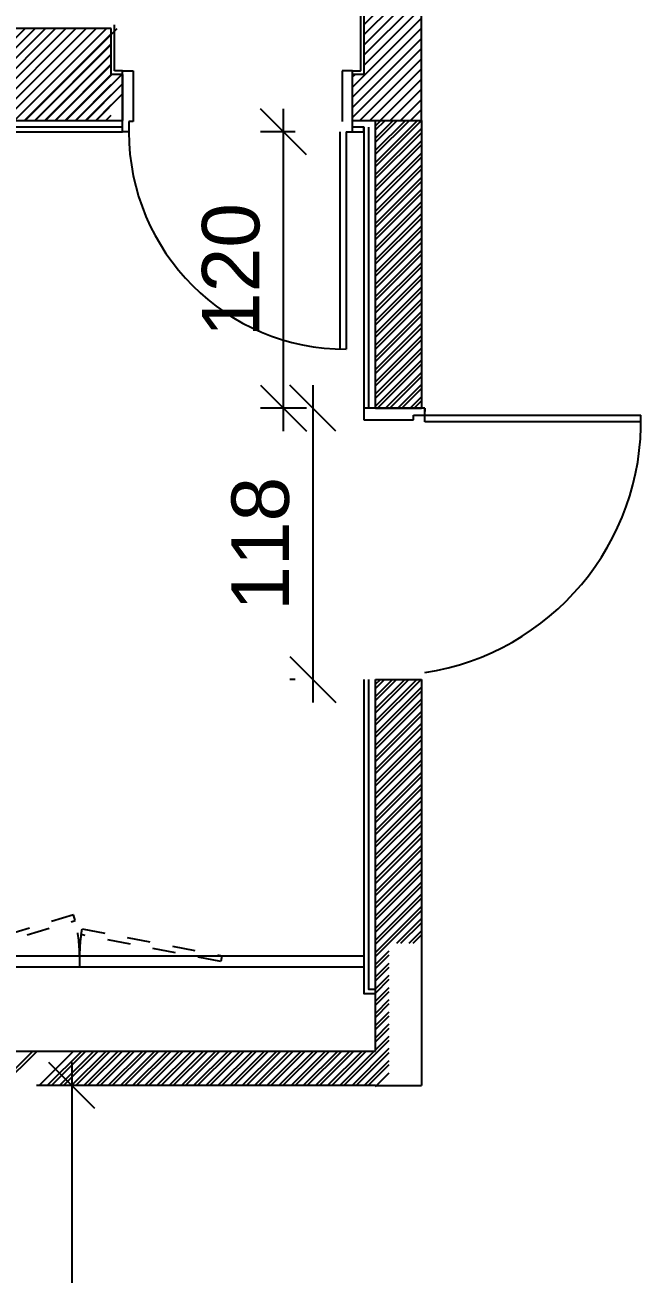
# Model space of a CAD drawing. Extents: x -1.7 to 46.3, y -159.8 to -77.2.
# Drawn here: x 30.97 to 33.65, y -127.11 to -121.67 of the extents above; entities that cross this region are included whole.
import ezdxf

# ---------------------------------------------------------------- set-up
doc = ezdxf.new("R2010")
doc.units = 0
doc.header["$MEASUREMENT"] = 0
doc.header["$PDMODE"] = 35
doc.header["$PDSIZE"] = 0.3
doc.linetypes.add('HIDDEN2', pattern=[0.1875, 0.125, -0.0625])
doc.layers.get('0').update_dxf_attribs({"linetype": 'CONTINUOUS'})
doc.layers.get('DEFPOINTS').update_dxf_attribs({"linetype": 'CONTINUOUS'})
for name, color, linetype in [('a-dim', 3, 'CONTINUOUS'), ('A-Door', 1, 'CONTINUOUS'), ('A-HATCH-CONC', 8, 'CONTINUOUS'), ('A-HATCH-WALL', 8, 'CONTINUOUS'), ('A-PLASTER', 8, 'CONTINUOUS'), ('A-PORTE', 1, 'CONTINUOUS'), ('A-proj-wood', 5, 'CONTINUOUS'), ('A-sect-marble', 1, 'CONTINUOUS'), ('A-WALL', 4, 'CONTINUOUS'), ('S-2ND-3RD-4-5-6TH$0$A-STR 2-3-4-5-6', 2, 'CONTINUOUS')]:
    doc.layers.add(name, color=color, linetype=linetype)
doc.styles.add('A100-STEXT', font='ARIAL.TTF', dxfattribs={"height": 0.25})
doc.dimstyles.new('A100-DIM', dxfattribs={"dimtxt": 0.25, "dimasz": 0.2, "dimexe": 0.1, "dimexo": 0.3, "dimgap": 0.1, "dimtad": 1, "dimlfac": 100, "dimrnd": 0.5, "dimdsep": 46, "dimtxsty": 'A100-STEXT', "dimblk1": 'OBLIQUE', "dimblk2": 'OBLIQUE', "dimsah": 1, "dimcen": -0.05, "dimdle": 0.1, "dimclrd": 15, "dimclre": 15, "dimclrt": 256, "dimadec": 0, "dimazin": 0, "dimtfac": 0.28, "dimtix": 1, "dimtmove": 2, "dimatfit": 3, "dimldrblk": 'OBLIQUE', "dimfxl": 0, "dimtolj": 1, "dimarcsym": 0})
doc.dimstyles.new('dim-law', dxfattribs={"dimtxt": 0.25, "dimasz": 0.2, "dimexe": 0.1, "dimexo": 0.3, "dimgap": 0.1, "dimtad": 1, "dimlfac": 100, "dimdsep": 46, "dimtxsty": 'A100-STEXT', "dimblk1": 'OBLIQUE', "dimblk2": 'OBLIQUE', "dimsah": 1, "dimcen": -0.05, "dimdle": 0.1, "dimclrd": 15, "dimclre": 15, "dimclrt": 256, "dimadec": 0, "dimazin": 0, "dimtfac": 0.28, "dimtix": 1, "dimtmove": 2, "dimatfit": 3, "dimldrblk": 'OBLIQUE', "dimfxl": 0, "dimtolj": 1, "dimarcsym": 0})

# ---------------------------------------------------------------- blocks, each defined once
blk = doc.blocks.new('_OBLIQUE')
at = {"color": 0, "linetype": 'ByBlock'}
blk.add_line((-0.5, -0.5), (0.5, 0.5), dxfattribs=at)
blk = doc.blocks.new('*D233')
at = {"layer": 'a-dim', "color": 15, "lineweight": -2}
for p, q in [((32.2211, -123.2382), (32.2211, -124.6182)), ((32.1934, -123.3382), (32.1211, -123.3382)), ((32.1434, -124.5182), (32.1211, -124.5182))]:
    blk.add_line(p, q, dxfattribs=at)
at = {"layer": 'DEFPOINTS', "color": 0}
for p in [(32.4934, -123.3382), (32.2211, -124.5182), (32.4434, -124.5182)]:
    blk.add_point(p, dxfattribs=at)
at = {"layer": 'a-dim', "color": 15, "lineweight": -2, "xscale": 0.2, "yscale": 0.2, "zscale": 0.2}
for p, rotation in [((32.2211, -123.3382), 90), ((32.2211, -124.5182), 270)]:
    blk.add_blockref('_OBLIQUE', p, dxfattribs=dict(at, rotation=rotation))
at = {"layer": 'a-dim', "insert": (31.9935, -123.9282), "char_height": 0.25, "attachment_point": 5, "rotation": 90, "style": 'A100-STEXT'}
blk.add_mtext('\\A1;118', dxfattribs=at)
blk = doc.blocks.new('*D234')
at = {"layer": 'a-dim', "color": 15, "lineweight": -2}
for p, q in [((32.2211, -123.2382), (32.2211, -124.6182)), ((32.1934, -123.3382), (32.1211, -123.3382)), ((32.1434, -124.5182), (32.1211, -124.5182))]:
    blk.add_line(p, q, dxfattribs=at)
at = {"layer": 'DEFPOINTS', "color": 0}
for p in [(32.4934, -123.3382), (32.2211, -124.5182), (32.4434, -124.5182)]:
    blk.add_point(p, dxfattribs=at)
at = {"layer": 'a-dim', "color": 15, "lineweight": -2, "xscale": 0.2, "yscale": 0.2, "zscale": 0.2}
for p, rotation in [((32.2211, -123.3382), 90), ((32.2211, -124.5182), 270)]:
    blk.add_blockref('_OBLIQUE', p, dxfattribs=dict(at, rotation=rotation))
at = {"layer": 'a-dim', "insert": (31.9935, -123.9282), "char_height": 0.25, "attachment_point": 5, "rotation": 90, "style": 'A100-STEXT'}
blk.add_mtext('\\A1;118', dxfattribs=at)
blk = doc.blocks.new('*D235')
at = {"layer": 'a-dim', "color": 15, "lineweight": -2}
for p, q in [((32.0928, -123.4382), (32.0928, -122.0357)), ((32.1434, -122.1357), (31.9928, -122.1357)), ((32.1434, -123.3382), (31.9928, -123.3382))]:
    blk.add_line(p, q, dxfattribs=at)
at = {"layer": 'DEFPOINTS', "color": 0}
for p in [(32.0928, -122.1357), (32.4434, -122.1357), (32.4434, -123.3382)]:
    blk.add_point(p, dxfattribs=at)
at = {"layer": 'a-dim', "color": 15, "lineweight": -2, "xscale": 0.2, "yscale": 0.2, "zscale": 0.2}
for p, rotation in [((32.0928, -122.1357), 90), ((32.0928, -123.3382), 270)]:
    blk.add_blockref('_OBLIQUE', p, dxfattribs=dict(at, rotation=rotation))
at = {"layer": 'a-dim', "insert": (31.8651, -122.7369), "char_height": 0.25, "attachment_point": 5, "rotation": 90, "style": 'A100-STEXT'}
blk.add_mtext('\\A1;120', dxfattribs=at)
blk = doc.blocks.new('*D276')
at = {"layer": 'a-dim', "color": 15, "lineweight": -2}
for p, q in [((31.1727, -126.1857), (31.1727, -134.5207)), ((32.3934, -126.2857), (31.0727, -126.2857)), ((32.3934, -134.4207), (31.0727, -134.4207))]:
    blk.add_line(p, q, dxfattribs=at)
at = {"layer": 'DEFPOINTS', "color": 0}
for p in [(32.6934, -126.2857), (31.1727, -134.4207), (32.6934, -134.4207)]:
    blk.add_point(p, dxfattribs=at)
at = {"layer": 'a-dim', "color": 15, "lineweight": -2, "xscale": 0.2, "yscale": 0.2, "zscale": 0.2}
for p, rotation in [((31.1727, -126.2857), 90), ((31.1727, -134.4207), 270)]:
    blk.add_blockref('_OBLIQUE', p, dxfattribs=dict(at, rotation=rotation))
at = {"layer": 'a-dim', "insert": (30.9449, -130.3532), "char_height": 0.25, "attachment_point": 5, "rotation": 90, "style": 'A100-STEXT'}
blk.add_mtext('\\A1;813.5', dxfattribs=at)

msp = doc.modelspace()

# ---------------------------------------------------------------- hatches: boundary and pattern name
at = {"layer": 'A-HATCH-CONC'}
h = msp.add_hatch(dxfattribs=at)
h.set_pattern_fill('ANSI31', color=256, scale=0.25, angle=-720, style=0)
h.set_pattern_definition([(45, (-139.766827, -147.597307), (-0.022097087, 0.022097087), [])])
h.paths.add_polyline_path([(32.39337, -121.88568), (32.39337, -122.08568), (32.69337, -122.08568), (32.69337, -121.58568), (32.44337, -121.58568), (32.44337, -121.68568), (32.44337, -121.88568)])
h.paths.add_polyline_path([(31.34337, -122.08568), (31.34337, -121.68568), (27.76837, -121.68568), (27.76837, -118.57909), (27.36837, -118.57909), (27.36837, -135.16568), (27.76837, -135.16568), (27.76837, -125.88568), (29.61837, -125.88568), (29.91837, -125.88568), (29.91837, -125.23568), (29.66837, -125.23568), (29.66837, -125.63568), (29.36837, -125.63568), (29.36837, -125.58568), (27.76837, -125.58568), (27.76837, -122.08568), (29.36837, -122.08568), (29.36837, -122.03568), (29.66837, -122.03568), (29.66837, -122.43568), (29.91837, -122.43568), (29.91837, -122.08568)])
at = {"layer": 'A-HATCH-WALL'}
h = msp.add_hatch(dxfattribs=at)
h.set_pattern_fill('ANSI32', color=256, scale=0.1, style=0)
h.set_pattern_definition([(45, (-83.039656, -166.41919), (-0.026516504, 0.026516504), []), (45, (-83.021978, -166.41919), (-0.026516504, 0.026516504), [])])
h.paths.add_polyline_path([(32.49337, -123.33818), (32.69337, -123.33818), (32.69337, -122.08568), (32.49337, -122.08568)])

# ---------------------------------------------------------------- linework, layer by layer
at = {"layer": 'a-dim'}
for p, q in [((32.49337, -126.13568), (32.49337, -124.51818)), ((32.49337, -124.51818), (32.69337, -124.51818)), ((32.49337, -126.13568), (32.49337, -124.51818)), ((32.49337, -124.51818), (32.69337, -124.51818)), ((32.69337, -124.51818), (32.69337, -125.66603)), ((32.69337, -124.51818), (32.69337, -125.66603)), ((32.69337, -125.66603), (32.69337, -126.28568)), ((27.76837, -126.13568), (32.49337, -126.13568)), ((27.76837, -126.13568), (32.49337, -126.13568)), ((32.49337, -126.28568), (31.01837, -126.28568)), ((32.49337, -126.28568), (31.01837, -126.28568)), ((32.49337, -126.28568), (32.69337, -126.28568))]:
    msp.add_line(p, q, dxfattribs=at)
at = {"layer": 'A-Door', "linetype": 'HIDDEN2', "ltscale": 0.5}
for points in [[(30.59429, -125.74463), (31.18704, -125.56715), (31.17987, -125.5432), (30.58712, -125.72068)], [(30.59429, -125.74463), (31.18704, -125.56715), (31.17987, -125.5432), (30.58712, -125.72068)], [(30.59429, -125.74463), (31.18704, -125.56715), (31.17987, -125.5432), (30.58712, -125.72068)], [(30.59429, -125.74463), (31.18704, -125.56715), (31.17987, -125.5432), (30.58712, -125.72068)], [(31.8199, -125.74523), (31.21226, -125.62853), (31.21697, -125.60398), (31.82462, -125.72068)], [(31.8199, -125.74523), (31.21226, -125.62853), (31.21697, -125.60398), (31.82462, -125.72068)], [(31.8199, -125.74523), (31.21226, -125.62853), (31.21697, -125.60398), (31.82462, -125.72068)], [(31.8199, -125.74523), (31.21226, -125.62853), (31.21697, -125.60398), (31.82462, -125.72068)]]:
    msp.add_lwpolyline(points, close=True, dxfattribs=at)
for centre, radius, start, end in [((30.55317, -125.7228), 0.6527, 0.18679, 13.79683), ((30.55317, -125.7228), 0.6527, 0.18679, 13.79683), ((30.55317, -125.7228), 0.6527, 0.18679, 13.79683), ((30.55317, -125.7228), 0.6527, 0.18679, 13.79683), ((31.95703, -125.72647), 0.75119, 172.50845, 179.55834), ((31.95703, -125.72647), 0.75119, 172.50845, 179.55834), ((31.95703, -125.72647), 0.75119, 172.50845, 179.55834), ((31.95703, -125.72647), 0.75119, 172.50845, 179.55834)]:
    msp.add_arc(centre, radius, start, end, dxfattribs=at)
at = {"layer": 'A-HATCH-CONC'}
for p, q in [((30.96891, -122.08568), (31.36891, -121.68568)), ((30.96891, -122.08568), (31.34337, -121.71122)), ((31.01311, -122.08568), (31.34337, -121.75541)), ((31.0573, -122.08568), (31.34337, -121.79961)), ((31.10149, -122.08568), (31.34337, -121.8438)), ((31.14569, -122.08568), (31.34569, -121.88568)), ((31.18988, -122.08568), (31.38988, -121.88568)), ((31.23408, -122.08568), (31.39337, -121.92638)), ((31.27827, -122.08568), (31.39337, -121.97058))]:
    msp.add_line(p, q, dxfattribs=at)
at = {"layer": 'A-HATCH-WALL'}
for p, q in [((32.49337, -124.53948), (32.51468, -124.51818)), ((32.49337, -124.59252), (32.56771, -124.51818)), ((32.49337, -124.64555), (32.62074, -124.51818)), ((32.49337, -124.69858), (32.67378, -124.51818)), ((32.49337, -124.55716), (32.53235, -124.51818)), ((32.49337, -124.6102), (32.58539, -124.51818)), ((32.49337, -124.66323), (32.63842, -124.51818)), ((32.49337, -124.71626), (32.69145, -124.51818)), ((32.49337, -124.53948), (32.51468, -124.51818)), ((32.49337, -124.59252), (32.56771, -124.51818)), ((32.49337, -124.64555), (32.62074, -124.51818)), ((32.49337, -124.69858), (32.67378, -124.51818)), ((32.49337, -124.55716), (32.53235, -124.51818)), ((32.49337, -124.6102), (32.58539, -124.51818)), ((32.49337, -124.66323), (32.63842, -124.51818)), ((32.49337, -124.71626), (32.69145, -124.51818)), ((32.49337, -124.75162), (32.69337, -124.55162)), ((32.49337, -124.75162), (32.69337, -124.55162)), ((32.49337, -124.76929), (32.69337, -124.56929)), ((32.49337, -124.76929), (32.69337, -124.56929)), ((32.49337, -124.80465), (32.69337, -124.60465)), ((32.49337, -124.80465), (32.69337, -124.60465)), ((32.49337, -124.82233), (32.69337, -124.62233)), ((32.49337, -124.82233), (32.69337, -124.62233)), ((32.49337, -124.85768), (32.69337, -124.65768)), ((32.49337, -124.85768), (32.69337, -124.65768)), ((32.49337, -124.87536), (32.69337, -124.67536)), ((32.49337, -124.87536), (32.69337, -124.67536)), ((32.49337, -124.91072), (32.69337, -124.71072)), ((32.49337, -124.91072), (32.69337, -124.71072)), ((32.49337, -124.92839), (32.69337, -124.72839)), ((32.49337, -124.92839), (32.69337, -124.72839)), ((32.49337, -124.96375), (32.69337, -124.76375)), ((32.49337, -124.96375), (32.69337, -124.76375)), ((32.49337, -124.98143), (32.69337, -124.78143)), ((32.49337, -124.98143), (32.69337, -124.78143)), ((32.49337, -125.01678), (32.69337, -124.81678)), ((32.49337, -125.01678), (32.69337, -124.81678)), ((32.49337, -125.03446), (32.69337, -124.83446)), ((32.49337, -125.03446), (32.69337, -124.83446)), ((32.49337, -125.06981), (32.69337, -124.86981)), ((32.49337, -125.06981), (32.69337, -124.86981)), ((32.49337, -125.08749), (32.69337, -124.88749)), ((32.49337, -125.08749), (32.69337, -124.88749)), ((32.49337, -125.12285), (32.69337, -124.92285)), ((32.49337, -125.12285), (32.69337, -124.92285)), ((32.49337, -125.14053), (32.69337, -124.94053)), ((32.49337, -125.14053), (32.69337, -124.94053)), ((32.49337, -125.17588), (32.69337, -124.97588)), ((32.49337, -125.17588), (32.69337, -124.97588)), ((32.49337, -125.19356), (32.69337, -124.99356)), ((32.49337, -125.19356), (32.69337, -124.99356)), ((32.49337, -125.22891), (32.69337, -125.02891)), ((32.49337, -125.22891), (32.69337, -125.02891)), ((32.49337, -125.24659), (32.69337, -125.04659)), ((32.49337, -125.24659), (32.69337, -125.04659)), ((32.49337, -125.28195), (32.69337, -125.08195)), ((32.49337, -125.28195), (32.69337, -125.08195)), ((32.49337, -125.29962), (32.69337, -125.09962)), ((32.49337, -125.29962), (32.69337, -125.09962)), ((32.49337, -125.33498), (32.69337, -125.13498)), ((32.49337, -125.33498), (32.69337, -125.13498)), ((32.49337, -125.35266), (32.69337, -125.15266)), ((32.49337, -125.35266), (32.69337, -125.15266)), ((32.49337, -125.38801), (32.69337, -125.18801)), ((32.49337, -125.38801), (32.69337, -125.18801)), ((32.49337, -125.40569), (32.69337, -125.20569)), ((32.49337, -125.40569), (32.69337, -125.20569)), ((32.49337, -125.44105), (32.69337, -125.24105)), ((32.49337, -125.44105), (32.69337, -125.24105)), ((32.49337, -125.45872), (32.69337, -125.25872)), ((32.49337, -125.45872), (32.69337, -125.25872)), ((32.49337, -125.49408), (32.69337, -125.29408)), ((32.49337, -125.49408), (32.69337, -125.29408)), ((32.49337, -125.51176), (32.69337, -125.31176)), ((32.49337, -125.51176), (32.69337, -125.31176)), ((32.49337, -125.54711), (32.69337, -125.34711)), ((32.49337, -125.54711), (32.69337, -125.34711)), ((32.49337, -125.56479), (32.69337, -125.36479)), ((32.49337, -125.56479), (32.69337, -125.36479)), ((32.49337, -125.60014), (32.69337, -125.40014)), ((32.49337, -125.60014), (32.69337, -125.40014)), ((32.49337, -125.61782), (32.69337, -125.41782)), ((32.49337, -125.61782), (32.69337, -125.41782)), ((32.49337, -125.65318), (32.69337, -125.45318)), ((32.49337, -125.65318), (32.69337, -125.45318)), ((32.49337, -125.67086), (32.69337, -125.47086)), ((32.49337, -125.67086), (32.69337, -125.47086)), ((32.49337, -125.70621), (32.69337, -125.50621)), ((32.49337, -125.70621), (32.69337, -125.50621)), ((32.49337, -125.72389), (32.69337, -125.52389)), ((32.49337, -125.72389), (32.69337, -125.52389)), ((32.58658, -125.66603), (32.69337, -125.55924)), ((32.58658, -125.66603), (32.69337, -125.55924)), ((32.60426, -125.66603), (32.69337, -125.57692)), ((32.60426, -125.66603), (32.69337, -125.57692)), ((32.63961, -125.66603), (32.69337, -125.61228)), ((32.63961, -125.66603), (32.69337, -125.61228)), ((32.65729, -125.66603), (32.69337, -125.62995)), ((32.65729, -125.66603), (32.69337, -125.62995)), ((32.49337, -125.75924), (32.55337, -125.69924)), ((32.49337, -125.75924), (32.55337, -125.69924)), ((32.69265, -125.66603), (32.69337, -125.66531)), ((32.69265, -125.66603), (32.69337, -125.66531)), ((32.49337, -125.77692), (32.55337, -125.71692)), ((32.49337, -125.77692), (32.55337, -125.71692)), ((32.49337, -125.81228), (32.55337, -125.75228)), ((32.49337, -125.81228), (32.55337, -125.75228)), ((32.49337, -125.82995), (32.55337, -125.76995)), ((32.49337, -125.82995), (32.55337, -125.76995)), ((32.49337, -125.86531), (32.55337, -125.80531)), ((32.49337, -125.86531), (32.55337, -125.80531)), ((32.49337, -125.88299), (32.55337, -125.82299)), ((32.49337, -125.88299), (32.55337, -125.82299)), ((32.49337, -125.91834), (32.55337, -125.85834)), ((32.49337, -125.91834), (32.55337, -125.85834)), ((32.49337, -125.93602), (32.55337, -125.87602)), ((32.49337, -125.93602), (32.55337, -125.87602)), ((32.49337, -125.97138), (32.55337, -125.91138)), ((32.49337, -125.97138), (32.55337, -125.91138)), ((32.49337, -125.98905), (32.55337, -125.92905)), ((32.49337, -125.98905), (32.55337, -125.92905)), ((32.49337, -126.02441), (32.55337, -125.96441)), ((32.49337, -126.02441), (32.55337, -125.96441)), ((32.49337, -126.04209), (32.55337, -125.98209)), ((32.49337, -126.04209), (32.55337, -125.98209)), ((32.49337, -126.07744), (32.55337, -126.01744)), ((32.49337, -126.07744), (32.55337, -126.01744)), ((32.49337, -126.09512), (32.55337, -126.03512)), ((32.49337, -126.09512), (32.55337, -126.03512)), ((32.35584, -126.28568), (32.55337, -126.08815)), ((32.35584, -126.28568), (32.55337, -126.08815)), ((32.49337, -126.13047), (32.55337, -126.07047)), ((32.49337, -126.13047), (32.55337, -126.07047)), ((30.85324, -126.28568), (31.00324, -126.13568)), ((30.85324, -126.28568), (31.00324, -126.13568)), ((30.86837, -126.28823), (31.02092, -126.13568)), ((30.86837, -126.28823), (31.02092, -126.13568)), ((31.03002, -126.28568), (31.18002, -126.13568)), ((31.03002, -126.28568), (31.18002, -126.13568)), ((31.06537, -126.28568), (31.21537, -126.13568)), ((31.06537, -126.28568), (31.21537, -126.13568)), ((31.08305, -126.28568), (31.23305, -126.13568)), ((31.08305, -126.28568), (31.23305, -126.13568)), ((31.11841, -126.28568), (31.26841, -126.13568)), ((31.11841, -126.28568), (31.26841, -126.13568)), ((31.13609, -126.28568), (31.28609, -126.13568)), ((31.13609, -126.28568), (31.28609, -126.13568)), ((31.17144, -126.28568), (31.32144, -126.13568)), ((31.17144, -126.28568), (31.32144, -126.13568)), ((31.18912, -126.28568), (31.33912, -126.13568)), ((31.18912, -126.28568), (31.33912, -126.13568)), ((31.22447, -126.28568), (31.37447, -126.13568)), ((31.22447, -126.28568), (31.37447, -126.13568)), ((31.24215, -126.28568), (31.39215, -126.13568)), ((31.24215, -126.28568), (31.39215, -126.13568)), ((31.27751, -126.28568), (31.42751, -126.13568)), ((31.27751, -126.28568), (31.42751, -126.13568)), ((31.29518, -126.28568), (31.44518, -126.13568)), ((31.29518, -126.28568), (31.44518, -126.13568)), ((31.33054, -126.28568), (31.48054, -126.13568)), ((31.33054, -126.28568), (31.48054, -126.13568)), ((31.34822, -126.28568), (31.49822, -126.13568)), ((31.34822, -126.28568), (31.49822, -126.13568)), ((31.38357, -126.28568), (31.53357, -126.13568)), ((31.38357, -126.28568), (31.53357, -126.13568)), ((31.40125, -126.28568), (31.55125, -126.13568)), ((31.40125, -126.28568), (31.55125, -126.13568)), ((31.43661, -126.28568), (31.58661, -126.13568)), ((31.43661, -126.28568), (31.58661, -126.13568)), ((31.45428, -126.28568), (31.60428, -126.13568)), ((31.45428, -126.28568), (31.60428, -126.13568)), ((31.48964, -126.28568), (31.63964, -126.13568)), ((31.48964, -126.28568), (31.63964, -126.13568)), ((31.50732, -126.28568), (31.65732, -126.13568)), ((31.50732, -126.28568), (31.65732, -126.13568)), ((31.54267, -126.28568), (31.69267, -126.13568)), ((31.54267, -126.28568), (31.69267, -126.13568)), ((31.56035, -126.28568), (31.71035, -126.13568)), ((31.56035, -126.28568), (31.71035, -126.13568)), ((31.5957, -126.28568), (31.7457, -126.13568)), ((31.5957, -126.28568), (31.7457, -126.13568)), ((31.61338, -126.28568), (31.76338, -126.13568)), ((31.61338, -126.28568), (31.76338, -126.13568)), ((31.64874, -126.28568), (31.79874, -126.13568)), ((31.64874, -126.28568), (31.79874, -126.13568)), ((31.66642, -126.28568), (31.81642, -126.13568)), ((31.66642, -126.28568), (31.81642, -126.13568)), ((31.70177, -126.28568), (31.85177, -126.13568)), ((31.70177, -126.28568), (31.85177, -126.13568)), ((31.71945, -126.28568), (31.86945, -126.13568)), ((31.71945, -126.28568), (31.86945, -126.13568)), ((31.7548, -126.28568), (31.9048, -126.13568)), ((31.7548, -126.28568), (31.9048, -126.13568)), ((31.77248, -126.28568), (31.92248, -126.13568)), ((31.77248, -126.28568), (31.92248, -126.13568)), ((31.80784, -126.28568), (31.95784, -126.13568)), ((31.80784, -126.28568), (31.95784, -126.13568)), ((31.82551, -126.28568), (31.97551, -126.13568)), ((31.82551, -126.28568), (31.97551, -126.13568)), ((31.86087, -126.28568), (32.01087, -126.13568)), ((31.86087, -126.28568), (32.01087, -126.13568)), ((31.87855, -126.28568), (32.02855, -126.13568)), ((31.87855, -126.28568), (32.02855, -126.13568)), ((31.9139, -126.28568), (32.0639, -126.13568)), ((31.9139, -126.28568), (32.0639, -126.13568)), ((31.93158, -126.28568), (32.08158, -126.13568)), ((31.93158, -126.28568), (32.08158, -126.13568)), ((31.96694, -126.28568), (32.11694, -126.13568)), ((31.96694, -126.28568), (32.11694, -126.13568)), ((31.98461, -126.28568), (32.13461, -126.13568)), ((31.98461, -126.28568), (32.13461, -126.13568)), ((32.01997, -126.28568), (32.16997, -126.13568)), ((32.01997, -126.28568), (32.16997, -126.13568)), ((32.03765, -126.28568), (32.18765, -126.13568)), ((32.03765, -126.28568), (32.18765, -126.13568)), ((32.073, -126.28568), (32.223, -126.13568)), ((32.073, -126.28568), (32.223, -126.13568)), ((32.09068, -126.28568), (32.24068, -126.13568)), ((32.09068, -126.28568), (32.24068, -126.13568)), ((32.12603, -126.28568), (32.27603, -126.13568)), ((32.12603, -126.28568), (32.27603, -126.13568)), ((32.14371, -126.28568), (32.29371, -126.13568)), ((32.14371, -126.28568), (32.29371, -126.13568)), ((32.17907, -126.28568), (32.32907, -126.13568)), ((32.17907, -126.28568), (32.32907, -126.13568)), ((32.19675, -126.28568), (32.34675, -126.13568)), ((32.19675, -126.28568), (32.34675, -126.13568)), ((32.2321, -126.28568), (32.3821, -126.13568)), ((32.2321, -126.28568), (32.3821, -126.13568)), ((32.24978, -126.28568), (32.39978, -126.13568)), ((32.24978, -126.28568), (32.39978, -126.13568)), ((32.28513, -126.28568), (32.43513, -126.13568)), ((32.28513, -126.28568), (32.43513, -126.13568)), ((32.30281, -126.28568), (32.45281, -126.13568)), ((32.30281, -126.28568), (32.45281, -126.13568)), ((32.33817, -126.28568), (32.48817, -126.13568)), ((32.33817, -126.28568), (32.48817, -126.13568)), ((32.3912, -126.28568), (32.55337, -126.12351)), ((32.3912, -126.28568), (32.55337, -126.12351)), ((32.40888, -126.28568), (32.55337, -126.14119)), ((32.40888, -126.28568), (32.55337, -126.14119)), ((32.44423, -126.28568), (32.55337, -126.17654)), ((32.44423, -126.28568), (32.55337, -126.17654)), ((32.46191, -126.28568), (32.55337, -126.19422)), ((32.46191, -126.28568), (32.55337, -126.19422)), ((32.49337, -126.28957), (32.55337, -126.22957)), ((32.49337, -126.28957), (32.55337, -126.22957))]:
    msp.add_line(p, q, dxfattribs=at)
at = {"layer": 'A-PLASTER'}
for p, q in [((31.35837, -121.87068), (31.35837, -121.67068)), ((31.39337, -121.87068), (31.35837, -121.87068)), ((32.70837, -123.33818), (32.70837, -123.35318)), ((32.70837, -123.33818), (32.70837, -123.35318))]:
    msp.add_line(p, q, dxfattribs=at)
for points in [[(28.39837, -118.70568), (28.39837, -118.72068), (32.42837, -118.72068), (32.42837, -121.87068)], [(32.39337, -121.87068), (32.42837, -121.87068), (32.42837, -121.87068)]]:
    msp.add_lwpolyline(points, dxfattribs=at)
at = {"layer": 'A-PORTE'}
for p, q in [((31.39337, -121.87068), (31.43837, -121.87068)), ((31.39337, -122.13568), (31.39337, -121.87068)), ((31.39337, -121.87068), (31.43837, -121.87068)), ((31.39337, -122.13568), (31.39337, -121.87068)), ((31.43837, -121.87068), (31.43837, -122.09068)), ((31.43837, -121.87068), (31.43837, -122.09068)), ((32.39337, -121.87068), (32.34837, -121.87068)), ((32.34837, -121.87068), (32.34837, -122.09068)), ((32.39337, -121.87068), (32.34837, -121.87068)), ((32.34837, -121.87068), (32.34837, -122.09068)), ((32.39337, -122.13568), (32.39337, -121.87068)), ((31.42037, -122.09068), (31.42037, -122.13568)), ((31.43837, -122.09068), (31.42037, -122.09068)), ((31.42037, -122.09068), (31.42037, -122.13568)), ((31.43837, -122.09068), (31.42037, -122.09068)), ((31.42037, -122.13568), (31.39337, -122.13568)), ((31.42037, -122.13568), (31.39337, -122.13568)), ((32.33937, -123.08168), (32.33937, -122.13568)), ((32.36637, -122.13568), (32.39337, -122.13568)), ((32.36637, -122.13568), (32.36637, -123.08168)), ((32.36637, -122.13568), (32.39337, -122.13568)), ((32.44337, -123.33818), (32.44337, -123.38818)), ((32.70837, -123.33818), (32.44337, -123.33818)), ((32.44337, -123.33818), (32.44337, -123.38818)), ((32.70837, -123.33818), (32.44337, -123.33818)), ((32.65837, -123.36818), (32.70837, -123.36818)), ((32.65837, -123.38818), (32.65837, -123.36818)), ((32.65837, -123.36818), (32.70837, -123.36818)), ((32.65837, -123.38818), (32.65837, -123.36818)), ((32.70837, -123.36818), (32.70837, -123.33818)), ((32.70837, -123.36818), (32.70837, -123.33818)), ((32.70837, -123.39818), (32.70837, -123.35818)), ((32.70837, -123.39818), (32.70837, -123.35818)), ((32.70837, -123.36818), (33.64837, -123.36818)), ((32.70837, -123.36818), (33.64837, -123.36818)), ((32.44337, -123.38818), (32.65837, -123.38818)), ((32.44337, -123.38818), (32.65837, -123.38818)), ((33.64837, -123.39818), (32.70837, -123.39818)), ((33.64837, -123.39818), (32.70837, -123.39818))]:
    msp.add_line(p, q, dxfattribs=at)
at = {"layer": 'A-PORTE', "ltscale": 4}
msp.add_line((31.20587, -125.72068), (31.20587, -125.77068), dxfattribs=at)
msp.add_line((31.20587, -125.72068), (31.20587, -125.77068), dxfattribs=at)
msp.add_line((31.20587, -125.72068), (31.20587, -125.77068), dxfattribs=at)
msp.add_line((31.20587, -125.72068), (31.20587, -125.77068), dxfattribs=at)
at = {"layer": 'A-PORTE'}
msp.add_lwpolyline([(29.96837, -125.72068), (32.44337, -125.72068), (32.44337, -125.77068), (29.96837, -125.77068)], close=True, dxfattribs=at)
msp.add_lwpolyline([(29.96837, -125.72068), (32.44337, -125.72068), (32.44337, -125.77068), (29.96837, -125.77068)], close=True, dxfattribs=at)
msp.add_lwpolyline([(29.96837, -125.72068), (32.44337, -125.72068), (32.44337, -125.77068), (29.96837, -125.77068)], close=True, dxfattribs=at)
msp.add_lwpolyline([(29.96837, -125.72068), (32.44337, -125.72068), (32.44337, -125.77068), (29.96837, -125.77068)], close=True, dxfattribs=at)
for centre, radius, start, end in [((32.36637, -122.13568), 0.946, 180, 270), ((32.54029, -123.39264), 1.10835, 278.72248, 1.26501), ((32.54029, -123.39264), 1.10835, 278.72248, 1.26501)]:
    msp.add_arc(centre, radius, start, end, dxfattribs=at)
at = {"layer": 'A-proj-wood'}
for p, q in [((32.44337, -122.11568), (32.44337, -123.33818)), ((32.44337, -122.11568), (32.44337, -123.33818)), ((32.46337, -122.11568), (32.46337, -123.33818)), ((32.46337, -122.11568), (32.46337, -123.33818))]:
    msp.add_line(p, q, dxfattribs=at)
for points in [[(32.44337, -124.51818), (32.44337, -125.88568), (32.49337, -125.88568)], [(32.44337, -124.51818), (32.44337, -125.88568), (32.49337, -125.88568)], [(32.44337, -124.51818), (32.44337, -125.88568), (32.49337, -125.88568)], [(32.44337, -124.51818), (32.44337, -125.88568), (32.49337, -125.88568)], [(32.44337, -124.51818), (32.44337, -125.88568), (32.49337, -125.88568)], [(32.44337, -124.51818), (32.44337, -125.88568), (32.49337, -125.88568)], [(32.46337, -124.51818), (32.46337, -125.86568), (32.49337, -125.86568)], [(32.46337, -124.51818), (32.46337, -125.86568), (32.49337, -125.86568)], [(32.46337, -124.51818), (32.46337, -125.86568), (32.49337, -125.86568)], [(32.46337, -124.51818), (32.46337, -125.86568), (32.49337, -125.86568)], [(32.46337, -124.51818), (32.46337, -125.86568), (32.49337, -125.86568)], [(32.46337, -124.51818), (32.46337, -125.86568), (32.49337, -125.86568)]]:
    msp.add_lwpolyline(points, dxfattribs=at)
at = {"layer": 'A-sect-marble'}
for p, q in [((31.39337, -122.11568), (29.96837, -122.11568)), ((29.96837, -122.13568), (31.39337, -122.13568))]:
    msp.add_line(p, q, dxfattribs=at)
for points in [[(31.39337, -122.11568), (29.96837, -122.11568), (29.96837, -122.13568), (31.39337, -122.13568)], [(31.39337, -122.11568), (29.96837, -122.11568), (29.96837, -122.13568), (31.39337, -122.13568)], [(31.34337, -122.11568), (29.96837, -122.11568), (29.96837, -122.13568), (31.39337, -122.13568)], [(31.24337, -122.11568), (29.96837, -122.11568), (29.96837, -122.13568), (31.24337, -122.13568)], [(32.39337, -122.13568), (32.44337, -122.13568), (32.44337, -122.11568), (32.39337, -122.11568)], [(32.39337, -122.13568), (32.44337, -122.13568), (32.44337, -122.11568), (32.39337, -122.11568)], [(32.39337, -122.13568), (32.44337, -122.13568), (32.44337, -122.11568), (32.39337, -122.11568)], [(32.39337, -122.13568), (32.44337, -122.13568), (32.44337, -122.11568), (32.39337, -122.11568)], [(32.39337, -122.13568), (32.44337, -122.13568), (32.44337, -122.11568), (32.39337, -122.11568)], [(32.39337, -122.13568), (32.44337, -122.13568), (32.44337, -122.11568), (32.39337, -122.11568)]]:
    msp.add_lwpolyline(points, dxfattribs=at)
at = {"layer": 'A-WALL'}
for p, q in [((32.49337, -123.33818), (32.49337, -122.08568)), ((32.69337, -122.08568), (32.69337, -123.33818)), ((32.49337, -123.33818), (32.69337, -123.33818)), ((32.69337, -123.33818), (32.49337, -123.33818)), ((32.49337, -123.33818), (32.69337, -123.33818)), ((32.69337, -123.33818), (32.49337, -123.33818)), ((32.69337, -123.33818), (32.69337, -123.33818)), ((32.69337, -123.33818), (32.69337, -123.33818)), ((32.49337, -126.13568), (32.49337, -124.51818)), ((32.49337, -126.13568), (32.49337, -124.51818)), ((32.49337, -126.13568), (32.49337, -124.51818)), ((32.49337, -126.13568), (32.49337, -124.51818)), ((32.49337, -126.13568), (32.49337, -124.51818)), ((32.49337, -124.51818), (32.69337, -124.51818)), ((32.49337, -126.13568), (32.49337, -124.51818)), ((32.49337, -124.51818), (32.69337, -124.51818)), ((32.69337, -124.51818), (32.69337, -126.28568)), ((32.69337, -124.51818), (32.69337, -126.28568)), ((32.69337, -124.51818), (32.69337, -125.66603)), ((32.69337, -124.51818), (32.69337, -125.66603)), ((27.76837, -126.13568), (32.49337, -126.13568)), ((27.76837, -126.13568), (32.49337, -126.13568)), ((32.49337, -126.28568), (31.01837, -126.28568)), ((32.49337, -126.28568), (31.01837, -126.28568))]:
    msp.add_line(p, q, dxfattribs=at)
at = {"layer": 'S-2ND-3RD-4-5-6TH$0$A-STR 2-3-4-5-6'}
for p, q in [((32.44337, -121.58568), (32.44337, -121.88568)), ((31.34337, -121.68568), (27.76837, -121.68568)), ((31.34337, -121.88568), (31.34337, -121.68568)), ((31.39337, -121.88568), (31.34337, -121.88568)), ((31.39337, -121.88568), (31.39337, -122.08568)), ((32.44337, -121.88568), (32.39337, -121.88568)), ((29.91837, -122.08568), (31.39337, -122.08568)), ((32.39337, -122.08568), (32.69337, -122.08568))]:
    msp.add_line(p, q, dxfattribs=at)
for points in [[(31.34337, -121.68568), (27.76837, -121.68568), (27.76837, -118.40568), (27.43837, -118.40568), (27.43837, -118.40568), (27.36837, -118.40568), (27.36837, -135.16568), (27.76837, -135.16568), (27.76837, -125.88568), (29.91837, -125.88568), (29.91837, -125.23568), (29.66837, -125.23568), (29.66837, -125.63568), (29.36837, -125.63568), (29.36837, -125.58568), (27.76837, -125.58568), (27.76837, -122.08568), (29.36837, -122.08568), (29.36837, -122.03568), (29.66837, -122.03568), (29.66837, -122.43568), (29.91837, -122.43568), (29.91837, -122.08568), (31.39337, -122.08568)], [(32.39337, -122.08568), (32.69337, -122.08568), (32.69337, -121.58568), (32.44337, -121.58568), (32.44337, -121.68568)], [(27.76837, -127.02005), (27.76837, -125.88568), (29.91837, -125.88568), (29.91837, -125.23568), (29.66837, -125.23568), (29.66837, -125.63568), (29.36837, -125.63568), (29.36837, -125.58568), (27.76837, -125.58568), (27.76837, -122.08568), (29.36837, -122.08568), (29.36837, -122.03568), (29.66837, -122.03568), (29.66837, -122.43568), (29.91837, -122.43568), (29.91837, -122.08568), (31.39337, -122.08568)]]:
    msp.add_lwpolyline(points, dxfattribs=at)

# ---------------------------------------------------------------- dimensions: what is measured, and where the dimension line sits
at = {"layer": 'a-dim'}
for base, p1, p2, picture, middle in [((32.09276, -122.13568), (32.44337, -123.33818), (32.44337, -122.13568), '*D235', (31.86512, -122.73693)), ((32.2211, -124.51818), (32.49337, -123.33818), (32.44337, -124.51818), '*D233', (31.99346, -123.92818)), ((32.2211, -124.51818), (32.49337, -123.33818), (32.44337, -124.51818), '*D234', (31.99346, -123.92818))]:
    dim = msp.add_linear_dim(base=base, p1=p1, p2=p2, angle=90, dimstyle='A100-DIM', dxfattribs=at)
    dim.commit()
    dim.dimension.update_dxf_attribs({"geometry": picture, "text_midpoint": middle})
dim = msp.add_aligned_dim(p1=(32.69337, -126.28568), p2=(32.69337, -134.42068), distance=-1.52071, dimstyle='dim-law', dxfattribs=at)
dim.commit()
dim.dimension.update_dxf_attribs({"geometry": '*D276', "text_midpoint": (30.94493, -130.35318)})

doc.saveas('drawing.dxf')
